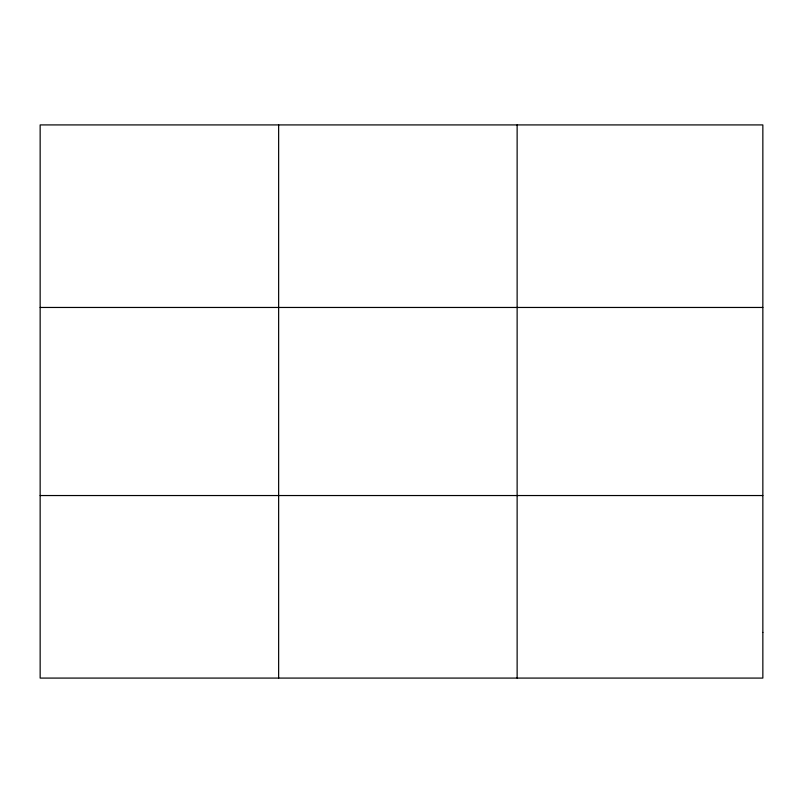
<?xml version="1.0" encoding="UTF-8"?>
<svg xmlns="http://www.w3.org/2000/svg" width="803" height="803" viewBox="0 0 803 803"><rect width="100%" height="100%" fill="white"/><g stroke="black" fill="none" stroke-linecap="round" stroke-linejoin="round"><path stroke-width="1.2" d="M278.641 678.083L278.641 124.917M517.132 678.083L517.132 124.917M40.15 307.459L762.85 307.459M40.15 495.541L762.85 495.541M762.85 632.443L762.85 678.083L40.15 678.083L40.15 124.917L762.85 124.917L762.85 632.443"/></g></svg>
